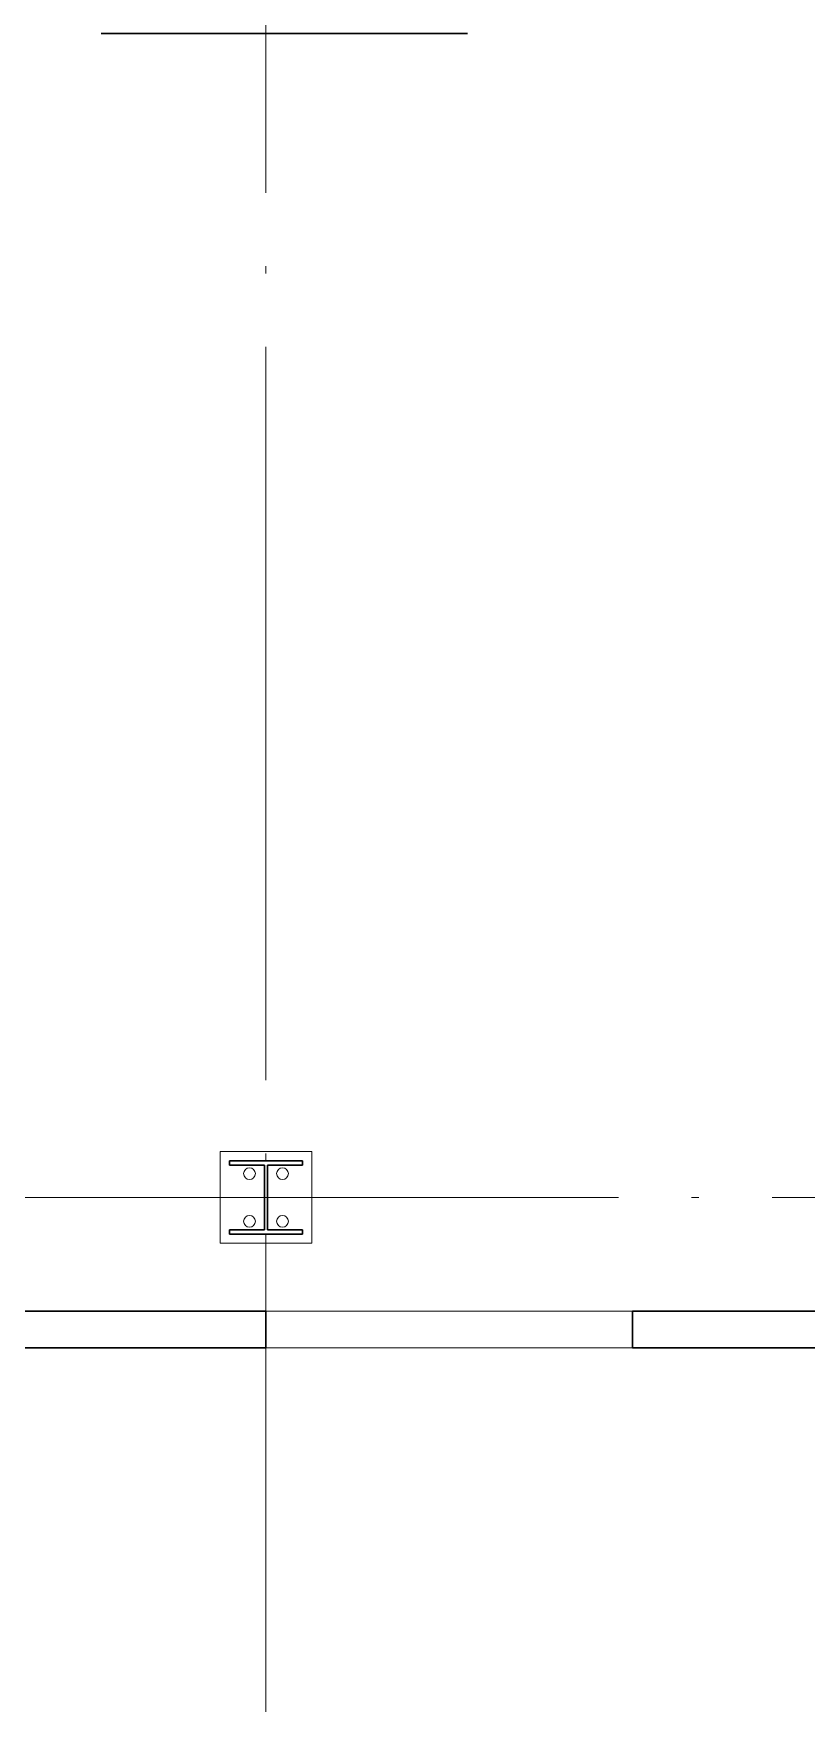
# Model space of a CAD drawing. Extents: x -965262 to 1142518, y -357520 to 71675.
# Drawn here: x -58112 to -56003, y -235532 to -230977 of the extents above; entities that cross this region are included whole.
import ezdxf

# ---------------------------------------------------------------- set-up
doc = ezdxf.new("R2010")
doc.units = 0
doc.header["$LTSCALE"] = 10
doc.linetypes.add('DOTE', pattern=[2.42, 2, -0.2, 0.02, -0.2])
doc.layers.get('0').update_dxf_attribs({"linetype": 'CONTINUOUS', "lineweight": 30})
doc.layers.add('DOTE', color=7, linetype='DOTE', lineweight=9)

# ---------------------------------------------------------------- blocks, each defined once
blk = doc.blocks.new('MC2#1')
at = {"lineweight": 15}
for p, q in [((-47725, -10175), (-47475, -10175)), ((-47725, -10425), (-47725, -10175)), ((-47475, -10425), (-47475, -10175)), ((-47725, -10425), (-47475, -10425))]:
    blk.add_line(p, q, dxfattribs=at)
for p, q in [((-47700, -10200), (-47500, -10200)), ((-47700, -10212), (-47700, -10200)), ((-47500, -10212), (-47500, -10200)), ((-47700, -10212), (-47604, -10212)), ((-47604, -10388), (-47604, -10212)), ((-47596, -10388), (-47596, -10212)), ((-47596, -10212), (-47500, -10212)), ((-47700, -10400), (-47700, -10388)), ((-47700, -10388), (-47604, -10388)), ((-47700, -10400), (-47500, -10400)), ((-47596, -10388), (-47500, -10388)), ((-47500, -10400), (-47500, -10388))]:
    blk.add_line(p, q)
for centre, major_axis, start_param, end_param in [((-47645, -10235), (-11.3, -11.3), 0.785398, 7.068583), ((-47555, -10235), (-11.3, -11.3), 0.785398, 7.068583), ((-47645, -10365), (-11.3, 11.3), 2.356194490191857, 8.639379797371443), ((-47555, -10365), (-11.3, 11.3), 2.356194490191857, 8.639379797371443)]:
    blk.add_ellipse(centre, major_axis=major_axis, ratio=1, start_param=start_param, end_param=end_param, dxfattribs=at)

msp = doc.modelspace()

# ---------------------------------------------------------------- linework, layer by layer
at = {"color": 7, "extrusion": (0, 0, -1)}
msp.add_line((-56927.4, -230977.1, -2617.4), (-57927.4, -230977.1, -2244.8), dxfattribs=at)
at = {"color": 7, "ltscale": 200}
for p, q in [((-57477.4, -234462.1, -3259.8), (-58477.4, -234462.1, -3259.8)), ((-55777.4, -234462.1, -1451.3), (-56477.4, -234462.1, -3259.8)), ((-57477.4, -234562.1, -4711.1), (-58477.4, -234562.1, -3259.8)), ((-55777.4, -234562.1, -1451.3), (-56477.4, -234562.1, -6519.6))]:
    msp.add_line(p, q, dxfattribs=at)
at = {"color": 7, "lineweight": 15}
for p, q in [((-57477.4, -234462.1, -3259.8), (-56477.4, -234462.1, -3259.8)), ((-57477.4, -234562.1, -4711.1), (-56177.4, -234562.1, 5068.3))]:
    msp.add_line(p, q, dxfattribs=at)
at = {"color": 7}
for p, q in [((-57477.4, -234462.1, -3259.8), (-57477.4, -234562.1, 0)), ((-56477.4, -234462.1, -9779.4), (-56477.4, -234562.1, -6519.6))]:
    msp.add_line(p, q, dxfattribs=at)
at = {"layer": 'DOTE', "color": 7, "ltscale": 100, "extrusion": (0, -1, 0)}
msp.add_line((-57477.4, -161652.1, -4711.1), (-57477.4, -237687.4, -4711.1), dxfattribs=at)
at = {"layer": 'DOTE', "color": 7, "ltscale": 100}
msp.add_line((-15376.2, -234152.1, -4711.1), (-73832.7, -234152.1, -4711.1), dxfattribs=at)

# ---------------------------------------------------------------- block references
at = {"color": 7, "lineweight": 15}
msp.add_blockref('MC2#1', (-9877.4, -223852.1, -1451.3), dxfattribs=at)

doc.saveas('drawing.dxf')
